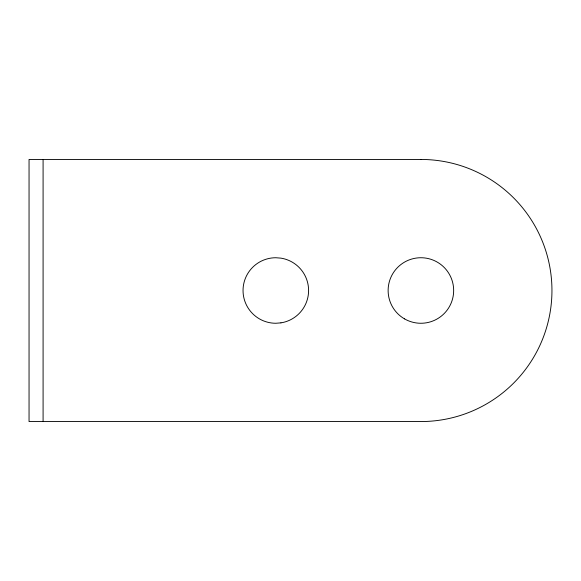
<?xml version="1.0" encoding="UTF-8"?>
<svg xmlns="http://www.w3.org/2000/svg" width="581" height="581" viewBox="0 0 581 581"><rect width="100%" height="100%" fill="white"/><g stroke="black" fill="none" stroke-linecap="round" stroke-linejoin="round"><path stroke-width="0.87" d="M43.088 159.448L43.088 421.552M280.928 322.862L275.801 323.261A32.761 32.761 0 0 1 243.04 290.5A32.761 32.761 0 0 1 275.801 257.739L280.928 258.138A32.761 32.761 0 0 1 280.928 322.862M420.898 159.448L29.05 159.448L29.05 421.552L420.898 421.552A131.052 131.052 0 0 0 551.95 290.5A131.052 131.052 0 0 0 420.898 159.448M404.514 318.875A32.761 32.761 0 0 0 453.659 290.5A32.761 32.761 0 0 0 404.514 262.125A32.761 32.761 0 0 0 404.514 318.875"/></g></svg>
